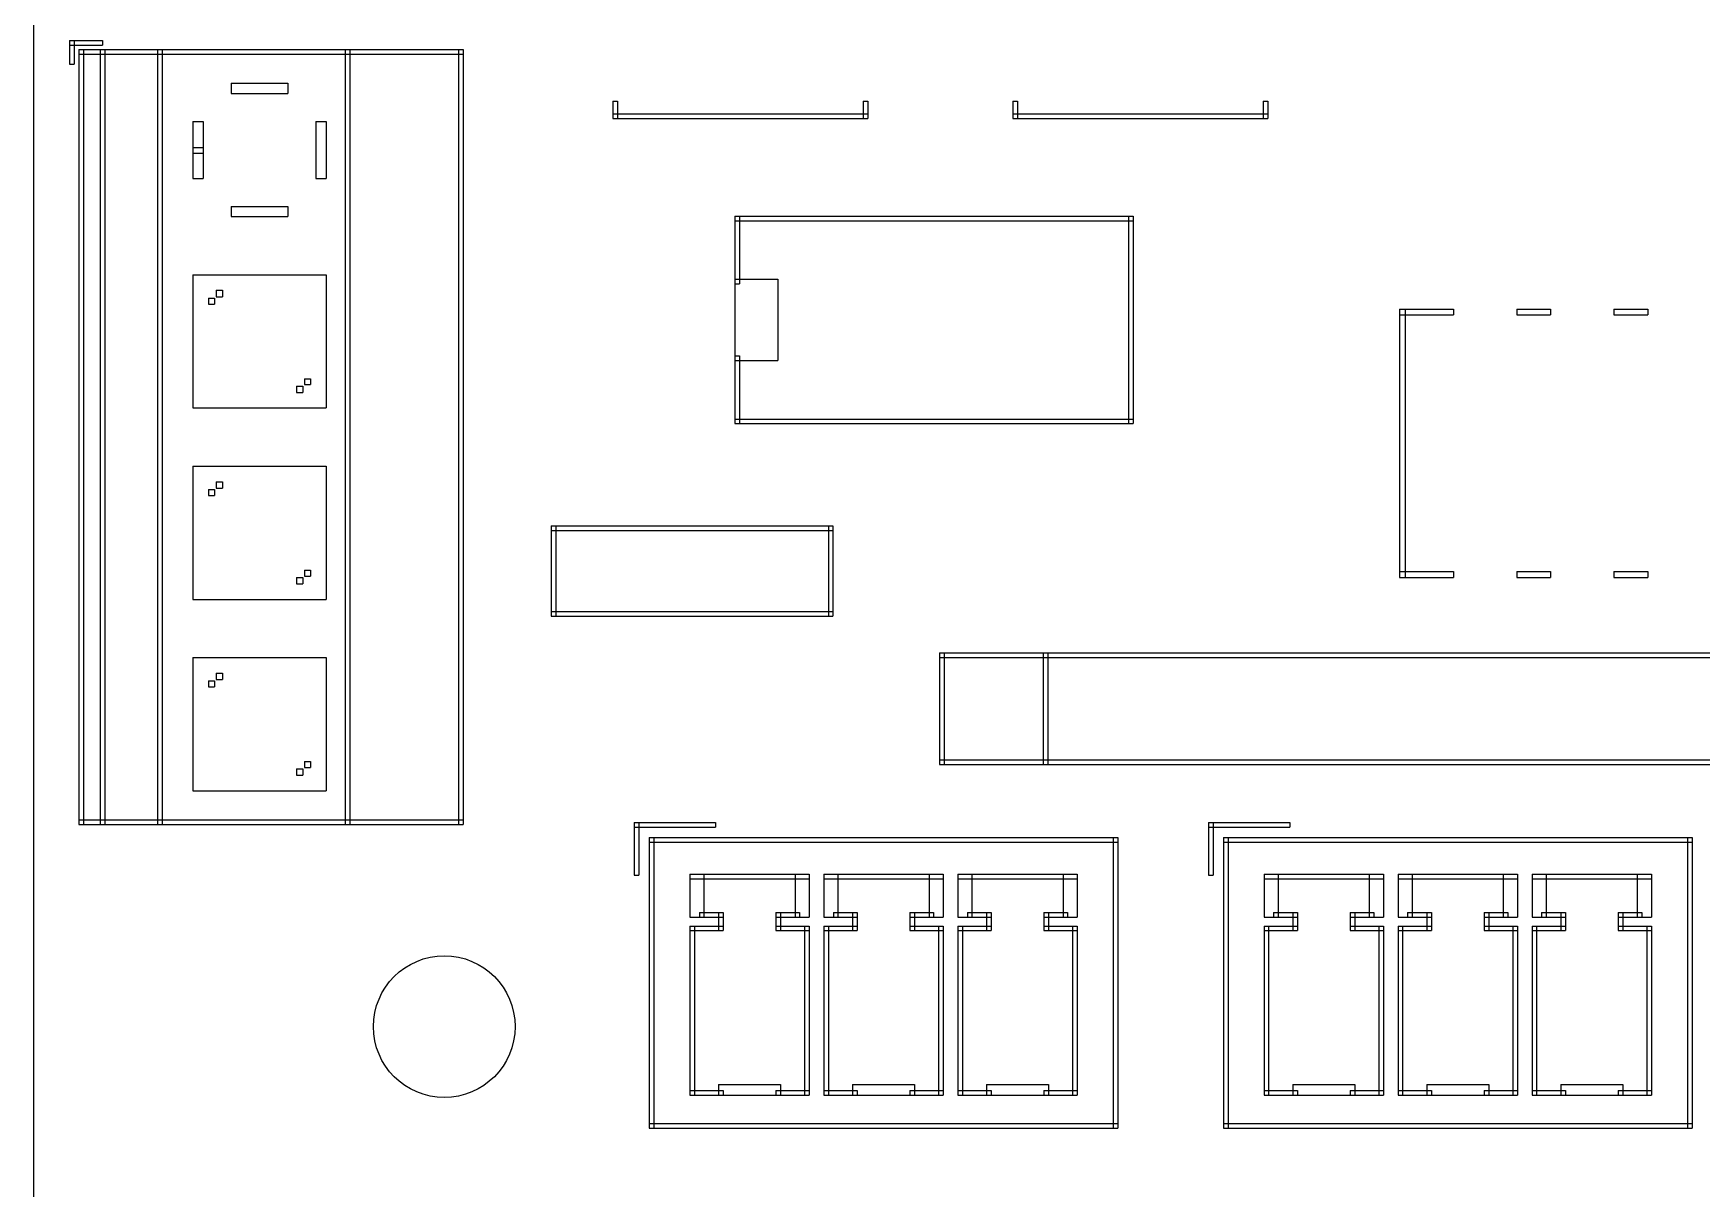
# Model space of a CAD drawing. Header units: metres. Extents: x 0 to 5834, y -4040 to 50.
# Drawn here: x 0 to 1716, y -2769 to -1581 of the extents above; entities that cross this region are included whole.
import ezdxf

# ---------------------------------------------------------------- set-up
doc = ezdxf.new("R2010")
doc.units = ezdxf.units.M

msp = doc.modelspace()

# ---------------------------------------------------------------- linework, layer by layer
msp.add_line((0, 0), (0, -4039.968504))
msp.add_circle((422.559055, -2602.086614), 72.834646)
at = {"layer": '1'}
for p, q in [((37.259843, -1587.88189), (71.11811, -1587.88189)), ((37.259843, -1587.88189), (37.259843, -1592.606299)), ((37.259843, -1587.88189), (41.984252, -1587.88189)), ((37.259843, -1587.88189), (37.259843, -1612.291339)), ((37.259843, -1592.606299), (71.11811, -1592.606299)), ((41.984252, -1587.88189), (41.984252, -1612.291339)), ((71.11811, -1587.88189), (71.11811, -1592.606299)), ((37.259843, -1612.291339), (41.984252, -1612.291339)), ((46.708661, -1597.330709), (51.433071, -1597.330709)), ((46.708661, -1597.330709), (46.708661, -2394.220472)), ((46.708661, -1597.330709), (442.023622, -1597.330709)), ((46.708661, -1597.330709), (46.708661, -1602.055118)), ((46.708661, -1602.055118), (442.023622, -1602.055118)), ((51.433071, -1597.330709), (51.433071, -2394.220472)), ((68.755906, -1597.330709), (73.480315, -1597.330709)), ((68.755906, -1597.330709), (68.755906, -2394.220472)), ((73.480315, -1597.330709), (73.480315, -2394.220472)), ((127.811024, -1597.330709), (132.535433, -1597.330709)), ((127.811024, -1597.330709), (127.811024, -2394.220472)), ((132.535433, -1597.330709), (132.535433, -2394.220472)), ((320.76378, -1597.330709), (325.488189, -1597.330709)), ((320.76378, -1597.330709), (320.76378, -2394.220472)), ((325.488189, -1597.330709), (325.488189, -2394.220472)), ((437.299213, -1597.330709), (442.023622, -1597.330709)), ((437.299213, -1597.330709), (437.299213, -2394.220472)), ((442.023622, -1597.330709), (442.023622, -2394.220472)), ((442.023622, -1597.330709), (442.023622, -1602.055118)), ((203.281811, -1631.956654), (261.826772, -1631.956654)), ((203.281811, -1631.956654), (203.281811, -1642.409449)), ((203.281811, -1642.409449), (261.826772, -1642.409449)), ((261.826772, -1631.956654), (261.826772, -1642.409449)), ((595.92126, -1650.480315), (600.645669, -1650.480315)), ((595.92126, -1650.480315), (595.92126, -1668.19685)), ((595.92126, -1663.472441), (858.125984, -1663.472441)), ((595.92126, -1663.472441), (595.92126, -1668.19685)), ((600.645669, -1650.480315), (600.645669, -1668.19685)), ((853.401575, -1650.480315), (858.125984, -1650.480315)), ((853.401575, -1650.480315), (853.401575, -1668.19685)), ((858.125984, -1650.480315), (858.125984, -1668.19685)), ((858.125984, -1663.472441), (858.125984, -1668.19685)), ((1007.338583, -1650.480315), (1012.062992, -1650.480315)), ((1007.338583, -1650.480315), (1007.338583, -1668.19685)), ((1007.338583, -1663.472441), (1269.543307, -1663.472441)), ((1007.338583, -1663.472441), (1007.338583, -1668.19685)), ((1012.062992, -1650.480315), (1012.062992, -1668.19685)), ((1264.818898, -1650.480315), (1269.543307, -1650.480315)), ((1264.818898, -1650.480315), (1264.818898, -1668.19685)), ((1269.543307, -1650.480315), (1269.543307, -1668.19685)), ((1269.543307, -1663.472441), (1269.543307, -1668.19685)), ((164.011811, -1671.188976), (174.464567, -1671.188976)), ((164.011811, -1671.188976), (164.011811, -1703.976575)), ((174.464567, -1671.188976), (174.464567, -1703.976575)), ((290.606299, -1671.226693), (301.059094, -1671.226693)), ((290.606299, -1671.226693), (290.606299, -1729.771654)), ((301.059094, -1671.226693), (301.059094, -1729.771654)), ((595.92126, -1668.19685), (858.125984, -1668.19685)), ((595.92126, -1668.19685), (600.645669, -1668.19685)), ((853.401575, -1668.19685), (858.125984, -1668.19685)), ((1007.338583, -1668.19685), (1012.062992, -1668.19685)), ((1007.338583, -1668.19685), (1269.543307, -1668.19685)), ((1264.818898, -1668.19685), (1269.543307, -1668.19685)), ((164.031496, -1698.11811), (174.474173, -1698.11811)), ((164.031496, -1698.11811), (164.031496, -1729.744803)), ((174.474173, -1698.11811), (174.474173, -1729.744803)), ((164.011811, -1703.976575), (174.464567, -1703.976575)), ((164.031496, -1729.744803), (174.474173, -1729.744803)), ((290.606299, -1729.771654), (301.059094, -1729.771654)), ((203.244094, -1758.551181), (261.789055, -1758.551181)), ((203.244094, -1758.551181), (203.244094, -1769.003976)), ((261.789055, -1758.551181), (261.789055, -1769.003976)), ((203.244094, -1769.003976), (261.789055, -1769.003976)), ((721.511811, -1768.590551), (726.23622, -1768.590551)), ((721.511811, -1768.590551), (721.511811, -1838.275591)), ((721.511811, -1768.590551), (1130.96063, -1768.590551)), ((721.511811, -1768.590551), (721.511811, -1773.314961)), ((721.511811, -1773.314961), (1130.96063, -1773.314961)), ((726.23622, -1768.590551), (726.23622, -1838.275591)), ((1126.23622, -1768.590551), (1130.96063, -1768.590551)), ((1126.23622, -1768.590551), (1126.23622, -1981.976378)), ((1130.96063, -1768.590551), (1130.96063, -1981.976378)), ((1130.96063, -1768.590551), (1130.96063, -1773.314961)), ((164.031496, -1828.826772), (301.03937, -1828.826772)), ((164.031496, -1828.826772), (164.031496, -1965.834646)), ((301.03937, -1828.826772), (301.03937, -1965.834646)), ((721.511811, -1833.551181), (765.606299, -1833.551181)), ((721.511811, -1833.551181), (721.511811, -1917.015748)), ((765.606299, -1833.551181), (765.606299, -1917.015748)), ((188.086614, -1844.811024), (194.622047, -1844.811024)), ((188.086614, -1844.811024), (188.086614, -1851.385827)), ((188.086614, -1851.385827), (194.622047, -1851.385827)), ((194.622047, -1844.811024), (194.622047, -1851.385827)), ((721.511811, -1838.275591), (726.23622, -1838.275591)), ((180.015748, -1852.88189), (186.11811, -1852.88189)), ((180.015748, -1852.88189), (180.015748, -1858.984252)), ((180.015748, -1858.984252), (186.11811, -1858.984252)), ((186.11811, -1852.88189), (186.11811, -1858.984252)), ((1404.834646, -1864.086614), (1410.834646, -1864.086614)), ((1404.834646, -1864.086614), (1404.834646, -2140.086614)), ((1404.834646, -1864.086614), (1460.268386, -1864.086614)), ((1404.834646, -1864.086614), (1404.834646, -1870.086614)), ((1410.834646, -1864.086614), (1410.834646, -2140.086614)), ((1460.268386, -1864.086614), (1460.268386, -1870.086614)), ((1525.400906, -1864.086614), (1560.268386, -1864.086614)), ((1525.400906, -1864.086614), (1525.400906, -1870.086614)), ((1560.268386, -1864.086614), (1560.268386, -1870.086614)), ((1625.400906, -1864.086614), (1660.268386, -1864.086614)), ((1625.400906, -1864.086614), (1625.400906, -1870.086614)), ((1660.268386, -1864.086614), (1660.268386, -1870.086614)), ((1404.834646, -1870.086614), (1460.268386, -1870.086614)), ((1525.400906, -1870.086614), (1560.268386, -1870.086614)), ((1625.400906, -1870.086614), (1660.268386, -1870.086614)), ((721.511811, -1912.291339), (726.23622, -1912.291339)), ((721.511811, -1912.291339), (721.511811, -1981.976378)), ((721.511811, -1917.015748), (765.606299, -1917.015748)), ((726.23622, -1912.291339), (726.23622, -1981.976378)), ((278.952756, -1935.716535), (285.094488, -1935.716535)), ((278.952756, -1935.716535), (278.952756, -1941.818898)), ((285.094488, -1935.716535), (285.094488, -1941.818898)), ((270.448819, -1943.314961), (276.984252, -1943.314961)), ((270.448819, -1943.314961), (270.448819, -1949.889764)), ((270.448819, -1949.889764), (276.984252, -1949.889764)), ((276.984252, -1943.314961), (276.984252, -1949.889764)), ((278.952756, -1941.818898), (285.094488, -1941.818898)), ((164.031496, -1965.834646), (301.03937, -1965.834646)), ((721.511811, -1977.251969), (1130.96063, -1977.251969)), ((721.511811, -1977.251969), (721.511811, -1981.976378)), ((721.511811, -1981.976378), (1130.96063, -1981.976378)), ((721.511811, -1981.976378), (726.23622, -1981.976378)), ((1126.23622, -1981.976378), (1130.96063, -1981.976378)), ((1130.96063, -1977.251969), (1130.96063, -1981.976378)), ((164.031496, -2025.677165), (301.03937, -2025.677165)), ((164.031496, -2025.677165), (164.031496, -2162.685039)), ((301.03937, -2025.677165), (301.03937, -2162.685039)), ((180.015748, -2049.732283), (186.11811, -2049.732283)), ((180.015748, -2049.732283), (180.015748, -2055.834646)), ((180.015748, -2055.834646), (186.11811, -2055.834646)), ((186.11811, -2049.732283), (186.11811, -2055.834646)), ((188.086614, -2041.661417), (194.622047, -2041.661417)), ((188.086614, -2041.661417), (188.086614, -2048.23622)), ((188.086614, -2048.23622), (194.622047, -2048.23622)), ((194.622047, -2041.661417), (194.622047, -2048.23622)), ((532.535433, -2087.094488), (822.299213, -2087.094488)), ((532.535433, -2087.094488), (532.535433, -2091.818898)), ((532.535433, -2087.094488), (537.259843, -2087.094488)), ((532.535433, -2087.094488), (532.535433, -2180.007874)), ((532.535433, -2091.818898), (822.299213, -2091.818898)), ((537.259843, -2087.094488), (537.259843, -2180.007874)), ((817.574803, -2087.094488), (822.299213, -2087.094488)), ((817.574803, -2087.094488), (817.574803, -2180.007874)), ((822.299213, -2087.094488), (822.299213, -2091.818898)), ((822.299213, -2087.094488), (822.299213, -2180.007874)), ((270.448819, -2140.165354), (276.984252, -2140.165354)), ((270.448819, -2140.165354), (270.448819, -2146.740157)), ((276.984252, -2140.165354), (276.984252, -2146.740157)), ((278.952756, -2132.566929), (285.094488, -2132.566929)), ((278.952756, -2132.566929), (278.952756, -2138.669291)), ((278.952756, -2138.669291), (285.094488, -2138.669291)), ((285.094488, -2132.566929), (285.094488, -2138.669291)), ((1404.834646, -2134.086614), (1460.268386, -2134.086614)), ((1404.834646, -2134.086614), (1404.834646, -2140.086614)), ((1404.834646, -2140.086614), (1460.268386, -2140.086614)), ((1404.834646, -2140.086614), (1410.834646, -2140.086614)), ((1460.268386, -2134.086614), (1460.268386, -2140.086614)), ((1525.400906, -2134.086614), (1560.268386, -2134.086614)), ((1525.400906, -2134.086614), (1525.400906, -2140.086614)), ((1525.400906, -2140.086614), (1560.268386, -2140.086614)), ((1560.268386, -2134.086614), (1560.268386, -2140.086614)), ((1625.400906, -2134.086614), (1660.268386, -2134.086614)), ((1625.400906, -2134.086614), (1625.400906, -2140.086614)), ((1625.400906, -2140.086614), (1660.268386, -2140.086614)), ((1660.268386, -2134.086614), (1660.268386, -2140.086614)), ((270.448819, -2146.740157), (276.984252, -2146.740157)), ((164.031496, -2162.685039), (301.03937, -2162.685039)), ((532.535433, -2175.283465), (822.299213, -2175.283465)), ((532.535433, -2175.283465), (532.535433, -2180.007874)), ((822.299213, -2175.283465), (822.299213, -2180.007874)), ((532.535433, -2180.007874), (822.299213, -2180.007874)), ((532.535433, -2180.007874), (537.259843, -2180.007874)), ((817.574803, -2180.007874), (822.299213, -2180.007874)), ((164.031496, -2222.527559), (301.03937, -2222.527559)), ((164.031496, -2222.527559), (164.031496, -2359.535433)), ((301.03937, -2222.527559), (301.03937, -2359.535433)), ((931.767717, -2217.637795), (936.492126, -2217.637795)), ((931.767717, -2217.637795), (931.767717, -2332.598425)), ((931.767717, -2217.637795), (1749.877953, -2217.637795)), ((931.767717, -2217.637795), (931.767717, -2222.362205)), ((931.767717, -2222.362205), (1749.877953, -2222.362205)), ((936.492126, -2217.637795), (936.492126, -2332.598425)), ((1038.46063, -2217.637795), (1043.185039, -2217.637795)), ((1038.46063, -2217.637795), (1038.46063, -2332.598425)), ((1043.185039, -2217.637795), (1043.185039, -2332.598425)), ((180.015748, -2246.582677), (186.11811, -2246.582677)), ((180.015748, -2246.582677), (180.015748, -2252.685039)), ((186.11811, -2246.582677), (186.11811, -2252.685039)), ((188.086614, -2238.511811), (194.622047, -2238.511811)), ((188.086614, -2238.511811), (188.086614, -2245.086614)), ((188.086614, -2245.086614), (194.622047, -2245.086614)), ((194.622047, -2238.511811), (194.622047, -2245.086614)), ((180.015748, -2252.685039), (186.11811, -2252.685039)), ((278.952756, -2329.417323), (285.094488, -2329.417323)), ((278.952756, -2329.417323), (278.952756, -2335.519685)), ((285.094488, -2329.417323), (285.094488, -2335.519685)), ((931.767717, -2327.874016), (1749.877953, -2327.874016)), ((931.767717, -2327.874016), (931.767717, -2332.598425)), ((931.767717, -2332.598425), (936.492126, -2332.598425)), ((931.767717, -2332.598425), (1749.877953, -2332.598425)), ((1038.46063, -2332.598425), (1043.185039, -2332.598425)), ((270.448819, -2337.015748), (276.984252, -2337.015748)), ((270.448819, -2337.015748), (270.448819, -2343.590551)), ((270.448819, -2343.590551), (276.984252, -2343.590551)), ((276.984252, -2337.015748), (276.984252, -2343.590551)), ((278.952756, -2335.519685), (285.094488, -2335.519685)), ((164.031496, -2359.535433), (301.03937, -2359.535433)), ((46.708661, -2389.496063), (442.023622, -2389.496063)), ((46.708661, -2389.496063), (46.708661, -2394.220472)), ((46.708661, -2394.220472), (51.433071, -2394.220472)), ((46.708661, -2394.220472), (442.023622, -2394.220472)), ((68.755906, -2394.220472), (73.480315, -2394.220472)), ((127.811024, -2394.220472), (132.535433, -2394.220472)), ((320.76378, -2394.220472), (325.488189, -2394.220472)), ((437.299213, -2394.220472), (442.023622, -2394.220472)), ((442.023622, -2389.496063), (442.023622, -2394.220472)), ((617.929134, -2392.299213), (622.653543, -2392.299213)), ((617.929134, -2392.299213), (617.929134, -2446.23622)), ((617.929134, -2392.299213), (701.393701, -2392.299213)), ((617.929134, -2392.299213), (617.929134, -2397.023622)), ((617.929134, -2397.023622), (701.393701, -2397.023622)), ((622.653543, -2392.299213), (622.653543, -2446.23622)), ((701.393701, -2392.299213), (701.393701, -2397.023622)), ((1208.480315, -2392.299213), (1291.944882, -2392.299213)), ((1208.480315, -2392.299213), (1208.480315, -2397.023622)), ((1208.480315, -2392.299213), (1213.204724, -2392.299213)), ((1208.480315, -2392.299213), (1208.480315, -2446.23622)), ((1208.480315, -2397.023622), (1291.944882, -2397.023622)), ((1213.204724, -2392.299213), (1213.204724, -2446.23622)), ((1291.944882, -2392.299213), (1291.944882, -2397.023622)), ((633.283465, -2407.653543), (1115.173228, -2407.653543)), ((633.283465, -2407.653543), (633.283465, -2412.377953)), ((633.283465, -2407.653543), (638.007874, -2407.653543)), ((633.283465, -2407.653543), (633.283465, -2706.472441)), ((633.283465, -2412.377953), (1115.173228, -2412.377953)), ((638.007874, -2407.653543), (638.007874, -2706.472441)), ((1110.448819, -2407.653543), (1115.173228, -2407.653543)), ((1110.448819, -2407.653543), (1110.448819, -2706.472441)), ((1115.173228, -2407.653543), (1115.173228, -2412.377953)), ((1115.173228, -2407.653543), (1115.173228, -2706.472441)), ((1223.834646, -2407.653543), (1705.724409, -2407.653543)), ((1223.834646, -2407.653543), (1223.834646, -2412.377953)), ((1223.834646, -2407.653543), (1228.559055, -2407.653543)), ((1223.834646, -2407.653543), (1223.834646, -2706.472441)), ((1223.834646, -2412.377953), (1705.724409, -2412.377953)), ((1228.559055, -2407.653543), (1228.559055, -2706.472441)), ((1701, -2407.653543), (1705.724409, -2407.653543)), ((1701, -2407.653543), (1701, -2706.472441)), ((1705.724409, -2407.653543), (1705.724409, -2412.377953)), ((1705.724409, -2407.653543), (1705.724409, -2706.472441)), ((617.929134, -2446.23622), (622.653543, -2446.23622)), ((675.015748, -2445.448819), (797.850394, -2445.448819)), ((675.015748, -2445.448819), (675.015748, -2450.173228)), ((675.015748, -2445.448819), (689.582677, -2445.448819)), ((675.015748, -2445.448819), (675.015748, -2489.543307)), ((675.015748, -2450.173228), (797.850394, -2450.173228)), ((689.582677, -2445.448819), (689.582677, -2489.543307)), ((783.283465, -2445.448819), (797.850394, -2445.448819)), ((783.283465, -2445.448819), (783.283465, -2489.543307)), ((797.850394, -2445.448819), (797.850394, -2450.173228)), ((797.850394, -2445.448819), (797.850394, -2489.543307)), ((812.811024, -2445.448819), (935.645669, -2445.448819)), ((812.811024, -2445.448819), (812.811024, -2450.173228)), ((812.811024, -2445.448819), (827.377953, -2445.448819)), ((812.811024, -2445.448819), (812.811024, -2489.543307)), ((812.811024, -2450.173228), (935.645669, -2450.173228)), ((827.377953, -2445.448819), (827.377953, -2489.543307)), ((921.07874, -2445.448819), (935.645669, -2445.448819)), ((921.07874, -2445.448819), (921.07874, -2489.543307)), ((935.645669, -2445.448819), (935.645669, -2450.173228)), ((935.645669, -2445.448819), (935.645669, -2489.543307)), ((950.606299, -2445.448819), (1073.440945, -2445.448819)), ((950.606299, -2445.448819), (950.606299, -2450.173228)), ((950.606299, -2445.448819), (965.173228, -2445.448819)), ((950.606299, -2445.448819), (950.606299, -2489.543307)), ((950.606299, -2450.173228), (1073.440945, -2450.173228)), ((965.173228, -2445.448819), (965.173228, -2489.543307)), ((1058.874016, -2445.448819), (1073.440945, -2445.448819)), ((1058.874016, -2445.448819), (1058.874016, -2489.543307)), ((1073.440945, -2445.448819), (1073.440945, -2450.173228)), ((1073.440945, -2445.448819), (1073.440945, -2489.543307)), ((1208.480315, -2446.23622), (1213.204724, -2446.23622)), ((1265.566929, -2445.448819), (1280.133858, -2445.448819)), ((1265.566929, -2445.448819), (1265.566929, -2489.543307)), ((1265.566929, -2445.448819), (1388.401575, -2445.448819)), ((1265.566929, -2445.448819), (1265.566929, -2450.173228)), ((1265.566929, -2450.173228), (1388.401575, -2450.173228)), ((1280.133858, -2445.448819), (1280.133858, -2489.543307)), ((1373.834646, -2445.448819), (1388.401575, -2445.448819)), ((1373.834646, -2445.448819), (1373.834646, -2489.543307)), ((1388.401575, -2445.448819), (1388.401575, -2450.173228)), ((1388.401575, -2445.448819), (1388.401575, -2489.543307)), ((1403.362205, -2445.448819), (1526.19685, -2445.448819)), ((1403.362205, -2445.448819), (1403.362205, -2450.173228)), ((1403.362205, -2445.448819), (1417.929134, -2445.448819)), ((1403.362205, -2445.448819), (1403.362205, -2489.543307)), ((1403.362205, -2450.173228), (1526.19685, -2450.173228)), ((1417.929134, -2445.448819), (1417.929134, -2489.543307)), ((1511.629921, -2445.448819), (1526.19685, -2445.448819)), ((1511.629921, -2445.448819), (1511.629921, -2489.543307)), ((1526.19685, -2445.448819), (1526.19685, -2489.543307)), ((1526.19685, -2445.448819), (1526.19685, -2450.173228)), ((1541.15748, -2445.448819), (1663.992126, -2445.448819)), ((1541.15748, -2445.448819), (1541.15748, -2450.173228)), ((1541.15748, -2445.448819), (1555.724409, -2445.448819)), ((1541.15748, -2445.448819), (1541.15748, -2489.543307)), ((1541.15748, -2450.173228), (1663.992126, -2450.173228)), ((1555.724409, -2445.448819), (1555.724409, -2489.543307)), ((1649.425197, -2445.448819), (1663.992126, -2445.448819)), ((1649.425197, -2445.448819), (1649.425197, -2489.543307)), ((1663.992126, -2445.448819), (1663.992126, -2450.173228)), ((1663.992126, -2445.448819), (1663.992126, -2489.543307)), ((684.858268, -2484.818898), (709.267717, -2484.818898)), ((684.858268, -2484.818898), (684.858268, -2489.543307)), ((704.543307, -2484.818898), (709.267717, -2484.818898)), ((704.543307, -2484.818898), (704.543307, -2503.322835)), ((709.267717, -2484.818898), (709.267717, -2489.543307)), ((709.267717, -2484.818898), (709.267717, -2503.322835)), ((763.598425, -2484.818898), (788.007874, -2484.818898)), ((763.598425, -2484.818898), (763.598425, -2489.543307)), ((763.598425, -2484.818898), (768.322835, -2484.818898)), ((763.598425, -2484.818898), (763.598425, -2503.322835)), ((768.322835, -2484.818898), (768.322835, -2503.322835)), ((788.007874, -2484.818898), (788.007874, -2489.543307)), ((822.653543, -2484.818898), (847.062992, -2484.818898)), ((822.653543, -2484.818898), (822.653543, -2489.543307)), ((842.338583, -2484.818898), (847.062992, -2484.818898)), ((842.338583, -2484.818898), (842.338583, -2503.322835)), ((847.062992, -2484.818898), (847.062992, -2503.322835)), ((847.062992, -2484.818898), (847.062992, -2489.543307)), ((901.393701, -2484.818898), (925.80315, -2484.818898)), ((901.393701, -2484.818898), (901.393701, -2489.543307)), ((901.393701, -2484.818898), (906.11811, -2484.818898)), ((901.393701, -2484.818898), (901.393701, -2503.322835)), ((906.11811, -2484.818898), (906.11811, -2503.322835)), ((925.80315, -2484.818898), (925.80315, -2489.543307)), ((960.448819, -2484.818898), (984.858268, -2484.818898)), ((960.448819, -2484.818898), (960.448819, -2489.543307)), ((980.133858, -2484.818898), (984.858268, -2484.818898)), ((980.133858, -2484.818898), (980.133858, -2503.322835)), ((984.858268, -2484.818898), (984.858268, -2489.543307)), ((984.858268, -2484.818898), (984.858268, -2503.322835)), ((1039.188976, -2484.818898), (1063.598425, -2484.818898)), ((1039.188976, -2484.818898), (1039.188976, -2489.543307)), ((1039.188976, -2484.818898), (1043.913386, -2484.818898)), ((1039.188976, -2484.818898), (1039.188976, -2503.322835)), ((1043.913386, -2484.818898), (1043.913386, -2503.322835)), ((1063.598425, -2484.818898), (1063.598425, -2489.543307)), ((1275.409449, -2484.818898), (1299.818898, -2484.818898)), ((1275.409449, -2484.818898), (1275.409449, -2489.543307)), ((1295.094488, -2484.818898), (1299.818898, -2484.818898)), ((1295.094488, -2484.818898), (1295.094488, -2503.322835)), ((1299.818898, -2484.818898), (1299.818898, -2503.322835)), ((1299.818898, -2484.818898), (1299.818898, -2489.543307)), ((1354.149606, -2484.818898), (1358.874016, -2484.818898)), ((1354.149606, -2484.818898), (1354.149606, -2503.322835)), ((1354.149606, -2484.818898), (1378.559055, -2484.818898)), ((1354.149606, -2484.818898), (1354.149606, -2489.543307)), ((1358.874016, -2484.818898), (1358.874016, -2503.322835)), ((1378.559055, -2484.818898), (1378.559055, -2489.543307)), ((1413.204724, -2484.818898), (1437.614173, -2484.818898)), ((1413.204724, -2484.818898), (1413.204724, -2489.543307)), ((1432.889764, -2484.818898), (1437.614173, -2484.818898)), ((1432.889764, -2484.818898), (1432.889764, -2503.322835)), ((1437.614173, -2484.818898), (1437.614173, -2503.322835)), ((1437.614173, -2484.818898), (1437.614173, -2489.543307)), ((1491.944882, -2484.818898), (1496.669291, -2484.818898)), ((1491.944882, -2484.818898), (1491.944882, -2503.322835)), ((1491.944882, -2484.818898), (1516.354331, -2484.818898)), ((1491.944882, -2484.818898), (1491.944882, -2489.543307)), ((1496.669291, -2484.818898), (1496.669291, -2503.322835)), ((1516.354331, -2484.818898), (1516.354331, -2489.543307)), ((1551, -2484.818898), (1575.409449, -2484.818898)), ((1551, -2484.818898), (1551, -2489.543307)), ((1570.685039, -2484.818898), (1575.409449, -2484.818898)), ((1570.685039, -2484.818898), (1570.685039, -2503.322835)), ((1575.409449, -2484.818898), (1575.409449, -2489.543307)), ((1575.409449, -2484.818898), (1575.409449, -2503.322835)), ((1629.740157, -2484.818898), (1654.149606, -2484.818898)), ((1629.740157, -2484.818898), (1629.740157, -2489.543307)), ((1629.740157, -2484.818898), (1634.464567, -2484.818898)), ((1629.740157, -2484.818898), (1629.740157, -2503.322835)), ((1634.464567, -2484.818898), (1634.464567, -2503.322835)), ((1654.149606, -2484.818898), (1654.149606, -2489.543307)), ((675.015748, -2489.543307), (689.582677, -2489.543307)), ((675.015748, -2498.598425), (709.267717, -2498.598425)), ((675.015748, -2498.598425), (675.015748, -2503.322835)), ((675.015748, -2498.598425), (679.740157, -2498.598425)), ((675.015748, -2498.598425), (675.015748, -2672.614173)), ((675.015748, -2503.322835), (709.267717, -2503.322835)), ((679.740157, -2498.598425), (679.740157, -2672.614173)), ((684.858268, -2489.543307), (709.267717, -2489.543307)), ((704.543307, -2503.322835), (709.267717, -2503.322835)), ((709.267717, -2498.598425), (709.267717, -2503.322835)), ((763.598425, -2489.543307), (788.007874, -2489.543307)), ((763.598425, -2498.598425), (797.850394, -2498.598425)), ((763.598425, -2498.598425), (763.598425, -2503.322835)), ((763.598425, -2503.322835), (797.850394, -2503.322835)), ((763.598425, -2503.322835), (768.322835, -2503.322835)), ((783.283465, -2489.543307), (797.850394, -2489.543307)), ((793.125984, -2498.598425), (797.850394, -2498.598425)), ((793.125984, -2498.598425), (793.125984, -2672.614173)), ((797.850394, -2498.598425), (797.850394, -2503.322835)), ((797.850394, -2498.598425), (797.850394, -2672.614173)), ((812.811024, -2489.543307), (827.377953, -2489.543307)), ((812.811024, -2498.598425), (817.535433, -2498.598425)), ((812.811024, -2498.598425), (812.811024, -2672.614173)), ((812.811024, -2498.598425), (847.062992, -2498.598425)), ((812.811024, -2498.598425), (812.811024, -2503.322835)), ((812.811024, -2503.322835), (847.062992, -2503.322835)), ((817.535433, -2498.598425), (817.535433, -2672.614173)), ((822.653543, -2489.543307), (847.062992, -2489.543307)), ((842.338583, -2503.322835), (847.062992, -2503.322835)), ((847.062992, -2498.598425), (847.062992, -2503.322835)), ((901.393701, -2489.543307), (925.80315, -2489.543307)), ((901.393701, -2498.598425), (935.645669, -2498.598425)), ((901.393701, -2498.598425), (901.393701, -2503.322835)), ((901.393701, -2503.322835), (935.645669, -2503.322835)), ((901.393701, -2503.322835), (906.11811, -2503.322835)), ((921.07874, -2489.543307), (935.645669, -2489.543307)), ((930.92126, -2498.598425), (935.645669, -2498.598425)), ((930.92126, -2498.598425), (930.92126, -2672.614173)), ((935.645669, -2498.598425), (935.645669, -2503.322835)), ((935.645669, -2498.598425), (935.645669, -2672.614173)), ((950.606299, -2489.543307), (965.173228, -2489.543307)), ((950.606299, -2498.598425), (984.858268, -2498.598425)), ((950.606299, -2498.598425), (950.606299, -2503.322835)), ((950.606299, -2498.598425), (955.330709, -2498.598425)), ((950.606299, -2498.598425), (950.606299, -2672.614173)), ((950.606299, -2503.322835), (984.858268, -2503.322835)), ((955.330709, -2498.598425), (955.330709, -2672.614173)), ((960.448819, -2489.543307), (984.858268, -2489.543307)), ((980.133858, -2503.322835), (984.858268, -2503.322835)), ((984.858268, -2498.598425), (984.858268, -2503.322835)), ((1039.188976, -2489.543307), (1063.598425, -2489.543307)), ((1039.188976, -2498.598425), (1073.440945, -2498.598425)), ((1039.188976, -2498.598425), (1039.188976, -2503.322835)), ((1039.188976, -2503.322835), (1073.440945, -2503.322835)), ((1039.188976, -2503.322835), (1043.913386, -2503.322835)), ((1058.874016, -2489.543307), (1073.440945, -2489.543307)), ((1068.716535, -2498.598425), (1073.440945, -2498.598425)), ((1068.716535, -2498.598425), (1068.716535, -2672.614173)), ((1073.440945, -2498.598425), (1073.440945, -2503.322835)), ((1073.440945, -2498.598425), (1073.440945, -2672.614173)), ((1265.566929, -2489.543307), (1280.133858, -2489.543307)), ((1265.566929, -2498.598425), (1270.291339, -2498.598425)), ((1265.566929, -2498.598425), (1265.566929, -2672.614173)), ((1265.566929, -2498.598425), (1299.818898, -2498.598425)), ((1265.566929, -2498.598425), (1265.566929, -2503.322835)), ((1265.566929, -2503.322835), (1299.818898, -2503.322835)), ((1270.291339, -2498.598425), (1270.291339, -2672.614173)), ((1275.409449, -2489.543307), (1299.818898, -2489.543307)), ((1295.094488, -2503.322835), (1299.818898, -2503.322835)), ((1299.818898, -2498.598425), (1299.818898, -2503.322835)), ((1354.149606, -2489.543307), (1378.559055, -2489.543307)), ((1354.149606, -2498.598425), (1388.401575, -2498.598425)), ((1354.149606, -2498.598425), (1354.149606, -2503.322835)), ((1354.149606, -2503.322835), (1358.874016, -2503.322835)), ((1354.149606, -2503.322835), (1388.401575, -2503.322835)), ((1373.834646, -2489.543307), (1388.401575, -2489.543307)), ((1383.677165, -2498.598425), (1388.401575, -2498.598425)), ((1383.677165, -2498.598425), (1383.677165, -2672.614173)), ((1388.401575, -2498.598425), (1388.401575, -2503.322835)), ((1388.401575, -2498.598425), (1388.401575, -2672.614173)), ((1403.362205, -2489.543307), (1417.929134, -2489.543307)), ((1403.362205, -2498.598425), (1408.086614, -2498.598425)), ((1403.362205, -2498.598425), (1403.362205, -2672.614173)), ((1403.362205, -2498.598425), (1437.614173, -2498.598425)), ((1403.362205, -2498.598425), (1403.362205, -2503.322835)), ((1403.362205, -2503.322835), (1437.614173, -2503.322835)), ((1408.086614, -2498.598425), (1408.086614, -2672.614173)), ((1413.204724, -2489.543307), (1437.614173, -2489.543307)), ((1432.889764, -2503.322835), (1437.614173, -2503.322835)), ((1437.614173, -2498.598425), (1437.614173, -2503.322835)), ((1491.944882, -2489.543307), (1516.354331, -2489.543307)), ((1491.944882, -2498.598425), (1526.19685, -2498.598425)), ((1491.944882, -2498.598425), (1491.944882, -2503.322835)), ((1491.944882, -2503.322835), (1526.19685, -2503.322835)), ((1491.944882, -2503.322835), (1496.669291, -2503.322835)), ((1511.629921, -2489.543307), (1526.19685, -2489.543307)), ((1521.472441, -2498.598425), (1526.19685, -2498.598425)), ((1521.472441, -2498.598425), (1521.472441, -2672.614173)), ((1526.19685, -2498.598425), (1526.19685, -2503.322835)), ((1526.19685, -2498.598425), (1526.19685, -2672.614173)), ((1541.15748, -2489.543307), (1555.724409, -2489.543307)), ((1541.15748, -2498.598425), (1545.88189, -2498.598425)), ((1541.15748, -2498.598425), (1541.15748, -2672.614173)), ((1541.15748, -2498.598425), (1575.409449, -2498.598425)), ((1541.15748, -2498.598425), (1541.15748, -2503.322835)), ((1541.15748, -2503.322835), (1575.409449, -2503.322835)), ((1545.88189, -2498.598425), (1545.88189, -2672.614173)), ((1551, -2489.543307), (1575.409449, -2489.543307)), ((1570.685039, -2503.322835), (1575.409449, -2503.322835)), ((1575.409449, -2498.598425), (1575.409449, -2503.322835)), ((1629.740157, -2489.543307), (1654.149606, -2489.543307)), ((1629.740157, -2498.598425), (1663.992126, -2498.598425)), ((1629.740157, -2498.598425), (1629.740157, -2503.322835)), ((1629.740157, -2503.322835), (1663.992126, -2503.322835)), ((1629.740157, -2503.322835), (1634.464567, -2503.322835)), ((1649.425197, -2489.543307), (1663.992126, -2489.543307)), ((1659.267717, -2498.598425), (1663.992126, -2498.598425)), ((1659.267717, -2498.598425), (1659.267717, -2672.614173)), ((1663.992126, -2498.598425), (1663.992126, -2672.614173)), ((1663.992126, -2498.598425), (1663.992126, -2503.322835)), ((675.015748, -2667.889764), (709.267717, -2667.889764)), ((675.015748, -2667.889764), (675.015748, -2672.614173)), ((675.015748, -2672.614173), (709.267717, -2672.614173)), ((675.015748, -2672.614173), (679.740157, -2672.614173)), ((704.543307, -2661.665748), (768.308937, -2661.665748)), ((704.543307, -2661.665748), (704.543307, -2672.614173)), ((704.543307, -2672.614173), (768.308937, -2672.614173)), ((709.267717, -2667.889764), (709.267717, -2672.614173)), ((763.598425, -2667.889764), (797.850394, -2667.889764)), ((763.598425, -2667.889764), (763.598425, -2672.614173)), ((763.598425, -2672.614173), (797.850394, -2672.614173)), ((768.308937, -2661.665748), (768.308937, -2672.614173)), ((793.125984, -2672.614173), (797.850394, -2672.614173)), ((797.850394, -2667.889764), (797.850394, -2672.614173)), ((812.811024, -2667.889764), (847.062992, -2667.889764)), ((812.811024, -2667.889764), (812.811024, -2672.614173)), ((812.811024, -2672.614173), (847.062992, -2672.614173)), ((812.811024, -2672.614173), (817.535433, -2672.614173)), ((842.338583, -2661.665748), (906.104213, -2661.665748)), ((842.338583, -2661.665748), (842.338583, -2672.614173)), ((842.338583, -2672.614173), (906.104213, -2672.614173)), ((847.062992, -2667.889764), (847.062992, -2672.614173)), ((901.393701, -2667.889764), (935.645669, -2667.889764)), ((901.393701, -2667.889764), (901.393701, -2672.614173)), ((901.393701, -2672.614173), (935.645669, -2672.614173)), ((906.104213, -2661.665748), (906.104213, -2672.614173)), ((930.92126, -2672.614173), (935.645669, -2672.614173)), ((935.645669, -2667.889764), (935.645669, -2672.614173)), ((950.606299, -2667.889764), (984.858268, -2667.889764)), ((950.606299, -2667.889764), (950.606299, -2672.614173)), ((950.606299, -2672.614173), (984.858268, -2672.614173)), ((950.606299, -2672.614173), (955.330709, -2672.614173)), ((980.133858, -2661.665748), (1043.899488, -2661.665748)), ((980.133858, -2661.665748), (980.133858, -2672.614173)), ((980.133858, -2672.614173), (1043.899488, -2672.614173)), ((984.858268, -2667.889764), (984.858268, -2672.614173)), ((1039.188976, -2667.889764), (1073.440945, -2667.889764)), ((1039.188976, -2667.889764), (1039.188976, -2672.614173)), ((1039.188976, -2672.614173), (1073.440945, -2672.614173)), ((1043.899488, -2661.665748), (1043.899488, -2672.614173)), ((1068.716535, -2672.614173), (1073.440945, -2672.614173)), ((1073.440945, -2667.889764), (1073.440945, -2672.614173)), ((1265.566929, -2667.889764), (1299.818898, -2667.889764)), ((1265.566929, -2667.889764), (1265.566929, -2672.614173)), ((1265.566929, -2672.614173), (1270.291339, -2672.614173)), ((1265.566929, -2672.614173), (1299.818898, -2672.614173)), ((1295.094488, -2661.665748), (1358.860118, -2661.665748)), ((1295.094488, -2661.665748), (1295.094488, -2672.614173)), ((1295.094488, -2672.614173), (1358.860118, -2672.614173)), ((1299.818898, -2667.889764), (1299.818898, -2672.614173)), ((1354.149606, -2667.889764), (1388.401575, -2667.889764)), ((1354.149606, -2667.889764), (1354.149606, -2672.614173)), ((1354.149606, -2672.614173), (1388.401575, -2672.614173)), ((1358.860118, -2661.665748), (1358.860118, -2672.614173)), ((1383.677165, -2672.614173), (1388.401575, -2672.614173)), ((1388.401575, -2667.889764), (1388.401575, -2672.614173)), ((1403.362205, -2667.889764), (1437.614173, -2667.889764)), ((1403.362205, -2667.889764), (1403.362205, -2672.614173)), ((1403.362205, -2672.614173), (1408.086614, -2672.614173)), ((1403.362205, -2672.614173), (1437.614173, -2672.614173)), ((1432.889764, -2661.665748), (1496.655394, -2661.665748)), ((1432.889764, -2661.665748), (1432.889764, -2672.614173)), ((1432.889764, -2672.614173), (1496.655394, -2672.614173)), ((1437.614173, -2667.889764), (1437.614173, -2672.614173)), ((1491.944882, -2667.889764), (1526.19685, -2667.889764)), ((1491.944882, -2667.889764), (1491.944882, -2672.614173)), ((1491.944882, -2672.614173), (1526.19685, -2672.614173)), ((1496.655394, -2661.665748), (1496.655394, -2672.614173)), ((1521.472441, -2672.614173), (1526.19685, -2672.614173)), ((1526.19685, -2667.889764), (1526.19685, -2672.614173)), ((1541.15748, -2667.889764), (1575.409449, -2667.889764)), ((1541.15748, -2667.889764), (1541.15748, -2672.614173)), ((1541.15748, -2672.614173), (1545.88189, -2672.614173)), ((1541.15748, -2672.614173), (1575.409449, -2672.614173)), ((1570.685039, -2661.665748), (1634.450669, -2661.665748)), ((1570.685039, -2661.665748), (1570.685039, -2672.614173)), ((1570.685039, -2672.614173), (1634.450669, -2672.614173)), ((1575.409449, -2667.889764), (1575.409449, -2672.614173)), ((1629.740157, -2667.889764), (1663.992126, -2667.889764)), ((1629.740157, -2667.889764), (1629.740157, -2672.614173)), ((1629.740157, -2672.614173), (1663.992126, -2672.614173)), ((1634.450669, -2661.665748), (1634.450669, -2672.614173)), ((1659.267717, -2672.614173), (1663.992126, -2672.614173)), ((1663.992126, -2667.889764), (1663.992126, -2672.614173)), ((633.283465, -2701.748031), (1115.173228, -2701.748031)), ((633.283465, -2701.748031), (633.283465, -2706.472441)), ((633.283465, -2706.472441), (1115.173228, -2706.472441)), ((633.283465, -2706.472441), (638.007874, -2706.472441)), ((1110.448819, -2706.472441), (1115.173228, -2706.472441)), ((1115.173228, -2701.748031), (1115.173228, -2706.472441)), ((1223.834646, -2701.748031), (1705.724409, -2701.748031)), ((1223.834646, -2701.748031), (1223.834646, -2706.472441)), ((1223.834646, -2706.472441), (1705.724409, -2706.472441)), ((1223.834646, -2706.472441), (1228.559055, -2706.472441)), ((1701, -2706.472441), (1705.724409, -2706.472441)), ((1705.724409, -2701.748031), (1705.724409, -2706.472441))]:
    msp.add_line(p, q, dxfattribs=at)

doc.saveas('drawing.dxf')
